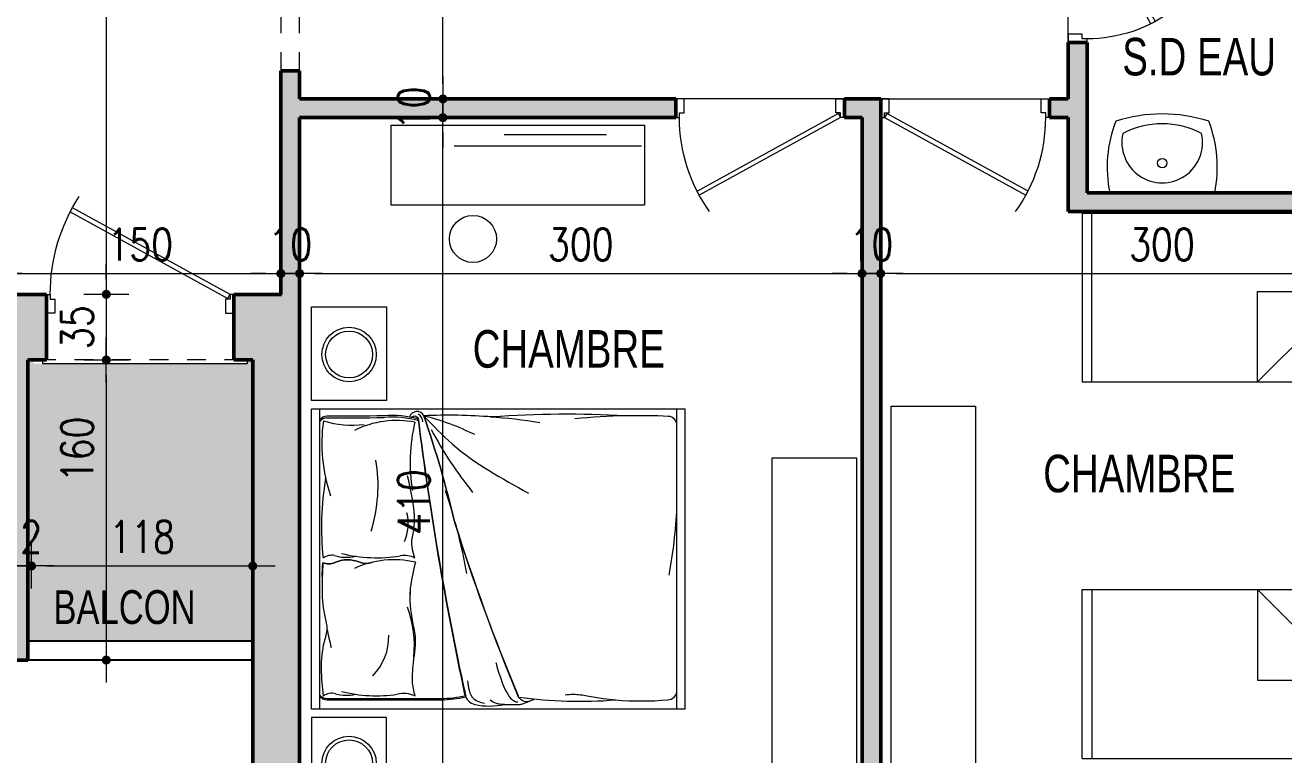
# Model space of a CAD drawing. Header units: millimetres. Extents: x 906 to 2589, y -1235 to -637.
# Drawn here: x 2561.75 to 2568.46, y -1230.38 to -1226.49 of the extents above; entities that cross this region are included whole.
import ezdxf

# ---------------------------------------------------------------- set-up
doc = ezdxf.new("R2010")
doc.units = ezdxf.units.MM
doc.linetypes.add('HIDDEN', pattern=[0.375, 0.25, -0.125])
doc.layers.get('DEFPOINTS').update_dxf_attribs({"color": 255, "lineweight": 13})
for name, color, linetype, lineweight in [('A-signe', 7, 'Continuous', 9), ('APPUITS', 7, 'Continuous', 18), ('DIM.', 4, 'Continuous', 25), ('GARD- CORP', 7, 'Continuous', 25), ('interrompu', 7, 'HIDDEN', 15), ('MENUISERIE', 7, 'Continuous', 13), ('MEUBLE', 35, 'Continuous', 15), ('MUR 0.5', 7, 'Continuous', 50), ('SANITAIRE', 7, 'Continuous', 15), ('TEXTE', 7, 'Continuous', 20)]:
    doc.layers.add(name, color=color, linetype=linetype, lineweight=lineweight)
doc.layers.add('TEINTE 3', color=150, linetype='Continuous')
doc.layers.add('TEINTE SC', color=254, linetype='Continuous')
doc.styles.add('atef', font='romans.shx', dxfattribs={"width": 0.8})
doc.styles.add('STYLE4', font='swisscl.ttf')
doc.dimstyles.new('COTEXT', dxfattribs={"dimscale": 0, "dimtxt": 0.17, "dimasz": 0.08, "dimexe": 0.015, "dimexo": 0.015, "dimgap": 0.07, "dimtad": 1, "dimdec": 0, "dimlfac": 100, "dimzin": 0, "dimdsep": 46, "dimtxsty": 'atef', "dimblk": 'SIG2', "dimcen": 0.15, "dimse1": 1, "dimse2": 1, "dimclrd": 256, "dimclre": 6, "dimclrt": 2, "dimadec": 0, "dimazin": 0, "dimtfac": 0.5, "dimtdec": 0, "dimtix": 1, "dimtmove": 2, "dimatfit": 1, "dimldrblk": 'SIG2', "dimfxl": 0.18, "dimtolj": 1, "dimtzin": 0, "dimlwd": 18, "dimarcsym": 0})

# ---------------------------------------------------------------- blocks, each defined once
blk = doc.blocks.new('PORTE 0.90')
at = {"layer": 'MENUISERIE'}
for points in [[(-0.7859, 0.3911), (-0.0325, -0.0217), (-0.02, 0), (-0.7742, 0.4132)], [(-0.9, 0), (-0.88, 0), (-0.88, -0.025), (-0.855, -0.025), (-0.855, -0.1), (-0.9, -0.1)], [(0, 0), (-0.02, 0), (-0.02, -0.025), (-0.045, -0.025), (-0.045, -0.1), (0, -0.1)]]:
    blk.add_lwpolyline(points, dxfattribs=at)
blk.add_arc((-0.02, 0), 0.86, 144.36454, 180, dxfattribs=at)
blk = doc.blocks.new('P - 0.80')
at = {"layer": 'MENUISERIE'}
for points in [[(-0.6991, 0.3412), (-0.0325, -0.0217), (-0.02, 0), (-0.6875, 0.3633)], [(-0.8, 0), (-0.78, 0), (-0.78, -0.025), (-0.755, -0.025), (-0.755, -0.1), (-0.8, -0.1)], [(0, 0), (-0.02, 0), (-0.02, -0.025), (-0.045, -0.025), (-0.045, -0.1), (0, -0.1)]]:
    blk.add_lwpolyline(points, dxfattribs=at)
blk.add_arc((-0.02, 0), 0.76, 142.54543, 180, dxfattribs=at)
blk = doc.blocks.new('L.MAIN 56-46')
at = {"layer": 'SANITAIRE', "linetype": 'Continuous'}
blk.add_line((0, 0), (0, 0.56), dxfattribs=at)
blk.add_circle((-0.1575, 0.28), 0.025, dxfattribs=at)
for centre, radius, start, end in [((-0.1365, -0.1054), 0.6792, 78.40823, 111.10552), ((0.3903, 0.2801), 0.8103, 162.16614, 197.83384), ((0.0788, 0.28), 0.4463, 151.92752, 208.07249), ((-0.2678, 0.28), 0.2153, 257.31963, 102.68038), ((-0.1365, 0.6605), 0.6744, 248.73744, 281.67531)]:
    blk.add_arc(centre, radius, start, end, dxfattribs=at)
blk = doc.blocks.new('SIG2')
at = {"layer": 'A-signe'}
for p, q in [((0, 1.5), (0, 0.5)), ((-1.5, 0), (-0.5, 0)), ((-0.5, 0), (0.5, 0)), ((0, 0.5), (0, -0.5)), ((0.5, 0), (1.5, 0)), ((0, -0.5), (0, -1.5))]:
    blk.add_line(p, q, dxfattribs=at)
at = {"layer": 'A-signe', "const_width": 0.3}
blk.add_lwpolyline([(-0.15, 0, 1), (0.15, 0, 1)], format="xyb", close=True, dxfattribs=at)
blk = doc.blocks.new('*D1226')
at = {"layer": 'DEFPOINTS', "color": 0, "linetype": 'Continuous', "transparency": 16777216}
for p in [(2568.0819, -1227.484), (2569.0778, -1227.484), (2568.9628, -1230.584)]:
    blk.add_point(p, dxfattribs=at)
at = {"layer": 'DIM.', "linetype": 'Continuous', "lineweight": 18, "transparency": 16777216}
blk.add_line((2569.0778, -1230.504), (2569.0778, -1227.564), dxfattribs=at)
at = {"layer": 'DIM.', "linetype": 'Continuous', "lineweight": 18, "transparency": 16777216, "xscale": 0.08, "yscale": 0.08, "zscale": 0.08}
for p, rotation in [((2569.0778, -1227.484), 90), ((2569.0778, -1230.584), 270)]:
    blk.add_blockref('SIG2', p, dxfattribs=dict(at, rotation=rotation))
at = {"layer": 'DIM.', "color": 2, "linetype": 'Continuous', "transparency": 16777216, "insert": (2568.9228, -1229.7637), "char_height": 0.17, "attachment_point": 5, "rotation": 90, "style": 'atef'}
blk.add_mtext('\\A1;310', dxfattribs=at)
blk = doc.blocks.new('*D1227')
at = {"layer": 'DEFPOINTS', "color": 0, "linetype": 'Continuous', "transparency": 16777216}
for p in [(2568.2129, -1227.384), (2569.0778, -1227.384), (2568.0819, -1227.484)]:
    blk.add_point(p, dxfattribs=at)
at = {"layer": 'DIM.', "linetype": 'Continuous', "lineweight": 18, "transparency": 16777216}
for p, q in [((2569.0778, -1227.304), (2569.0778, -1227.224)), ((2569.0778, -1227.484), (2569.0778, -1227.384)), ((2569.0778, -1227.564), (2569.0778, -1227.644))]:
    blk.add_line(p, q, dxfattribs=at)
at = {"layer": 'DIM.', "linetype": 'Continuous', "lineweight": 18, "transparency": 16777216, "xscale": 0.08, "yscale": 0.08, "zscale": 0.08}
for p, rotation in [((2569.0778, -1227.384), 270), ((2569.0778, -1227.484), 90)]:
    blk.add_blockref('SIG2', p, dxfattribs=dict(at, rotation=rotation))
at = {"layer": 'DIM.', "color": 2, "linetype": 'Continuous', "transparency": 16777216, "insert": (2568.9228, -1227.434), "char_height": 0.17, "attachment_point": 5, "rotation": 90, "style": 'atef'}
blk.add_mtext('\\A1;10', dxfattribs=at)
blk = doc.blocks.new('*D1121')
at = {"layer": 'DEFPOINTS', "color": 0, "linetype": 'Continuous', "transparency": 16777216}
for p in [(2568.2129, -1225.684), (2569.0778, -1225.684), (2567.2704, -1227.384)]:
    blk.add_point(p, dxfattribs=at)
at = {"layer": 'DIM.', "linetype": 'Continuous', "lineweight": 18, "transparency": 16777216}
blk.add_line((2569.0778, -1227.304), (2569.0778, -1225.764), dxfattribs=at)
at = {"layer": 'DIM.', "linetype": 'Continuous', "lineweight": 18, "transparency": 16777216, "xscale": 0.08, "yscale": 0.08, "zscale": 0.08}
for p, rotation in [((2569.0778, -1225.684), 90), ((2569.0778, -1227.384), 270)]:
    blk.add_blockref('SIG2', p, dxfattribs=dict(at, rotation=rotation))
at = {"layer": 'DIM.', "color": 2, "linetype": 'Continuous', "transparency": 16777216, "insert": (2568.9228, -1226.534), "char_height": 0.17, "attachment_point": 5, "rotation": 90, "style": 'atef'}
blk.add_mtext('\\A1;170', dxfattribs=at)
blk = doc.blocks.new('*D1125')
at = {"layer": 'DEFPOINTS', "color": 0, "linetype": 'Continuous', "transparency": 16777216}
for p in [(2561.6128, -1226.5874), (2561.5128, -1226.6874), (2561.6128, -1227.8151)]:
    blk.add_point(p, dxfattribs=at)
at = {"layer": 'DIM.', "linetype": 'Continuous', "lineweight": 18, "transparency": 16777216}
for p, q in [((2561.4328, -1227.8151), (2561.3528, -1227.8151)), ((2561.5128, -1227.8151), (2561.6128, -1227.8151)), ((2561.6928, -1227.8151), (2561.7728, -1227.8151))]:
    blk.add_line(p, q, dxfattribs=at)
at = {"layer": 'DIM.', "linetype": 'Continuous', "lineweight": 18, "transparency": 16777216, "xscale": 0.08, "yscale": 0.08, "zscale": 0.08}
blk.add_blockref('SIG2', (2561.5128, -1227.8151), dxfattribs=at)
at = {"layer": 'DIM.', "linetype": 'Continuous', "lineweight": 18, "transparency": 16777216, "xscale": 0.08, "yscale": 0.08, "zscale": 0.08, "rotation": 180}
blk.add_blockref('SIG2', (2561.6128, -1227.8151), dxfattribs=at)
at = {"layer": 'DIM.', "color": 2, "linetype": 'Continuous', "transparency": 16777216, "insert": (2561.5628, -1227.6601), "char_height": 0.17, "attachment_point": 5, "style": 'atef'}
blk.add_mtext('\\A1;10', dxfattribs=at)
blk = doc.blocks.new('*D1126')
at = {"layer": 'DEFPOINTS', "color": 0, "linetype": 'Continuous', "transparency": 16777216}
for p in [(2561.6128, -1226.5874), (2563.1128, -1227.1758), (2563.1128, -1227.8151)]:
    blk.add_point(p, dxfattribs=at)
at = {"layer": 'DIM.', "linetype": 'Continuous', "lineweight": 18, "transparency": 16777216}
blk.add_line((2561.6928, -1227.8151), (2563.0328, -1227.8151), dxfattribs=at)
at = {"layer": 'DIM.', "linetype": 'Continuous', "lineweight": 18, "transparency": 16777216, "xscale": 0.08, "yscale": 0.08, "zscale": 0.08, "rotation": 180}
blk.add_blockref('SIG2', (2561.6128, -1227.8151), dxfattribs=at)
at = {"layer": 'DIM.', "linetype": 'Continuous', "lineweight": 18, "transparency": 16777216, "xscale": 0.08, "yscale": 0.08, "zscale": 0.08}
blk.add_blockref('SIG2', (2563.1128, -1227.8151), dxfattribs=at)
at = {"layer": 'DIM.', "color": 2, "linetype": 'Continuous', "transparency": 16777216, "insert": (2562.3628, -1227.6601), "char_height": 0.17, "attachment_point": 5, "style": 'atef'}
blk.add_mtext('\\A1;150', dxfattribs=at)
blk = doc.blocks.new('*D1127')
at = {"layer": 'DEFPOINTS', "color": 0, "linetype": 'Continuous', "transparency": 16777216}
for p in [(2563.2128, -1227.1453), (2563.1128, -1227.1758), (2563.2128, -1227.8151)]:
    blk.add_point(p, dxfattribs=at)
at = {"layer": 'DIM.', "linetype": 'Continuous', "lineweight": 18, "transparency": 16777216}
for p, q in [((2563.0328, -1227.8151), (2562.9528, -1227.8151)), ((2563.1128, -1227.8151), (2563.2128, -1227.8151)), ((2563.2928, -1227.8151), (2563.3728, -1227.8151))]:
    blk.add_line(p, q, dxfattribs=at)
at = {"layer": 'DIM.', "linetype": 'Continuous', "lineweight": 18, "transparency": 16777216, "xscale": 0.08, "yscale": 0.08, "zscale": 0.08}
blk.add_blockref('SIG2', (2563.1128, -1227.8151), dxfattribs=at)
at = {"layer": 'DIM.', "linetype": 'Continuous', "lineweight": 18, "transparency": 16777216, "xscale": 0.08, "yscale": 0.08, "zscale": 0.08, "rotation": 180}
blk.add_blockref('SIG2', (2563.2128, -1227.8151), dxfattribs=at)
at = {"layer": 'DIM.', "color": 2, "linetype": 'Continuous', "transparency": 16777216, "insert": (2563.1628, -1227.6601), "char_height": 0.17, "attachment_point": 5, "style": 'atef'}
blk.add_mtext('\\A1;10', dxfattribs=at)
blk = doc.blocks.new('*D1128')
at = {"layer": 'DEFPOINTS', "color": 0, "linetype": 'Continuous', "transparency": 16777216}
for p in [(2563.2128, -1227.1453), (2566.2128, -1227.8151), (2566.2128, -1228.0812)]:
    blk.add_point(p, dxfattribs=at)
at = {"layer": 'DIM.', "linetype": 'Continuous', "lineweight": 18, "transparency": 16777216}
blk.add_line((2563.2928, -1227.8151), (2566.1328, -1227.8151), dxfattribs=at)
at = {"layer": 'DIM.', "linetype": 'Continuous', "lineweight": 18, "transparency": 16777216, "xscale": 0.08, "yscale": 0.08, "zscale": 0.08, "rotation": 180}
blk.add_blockref('SIG2', (2563.2128, -1227.8151), dxfattribs=at)
at = {"layer": 'DIM.', "linetype": 'Continuous', "lineweight": 18, "transparency": 16777216, "xscale": 0.08, "yscale": 0.08, "zscale": 0.08}
blk.add_blockref('SIG2', (2566.2128, -1227.8151), dxfattribs=at)
at = {"layer": 'DIM.', "color": 2, "linetype": 'Continuous', "transparency": 16777216, "insert": (2564.7128, -1227.6601), "char_height": 0.17, "attachment_point": 5, "style": 'atef'}
blk.add_mtext('\\A1;300', dxfattribs=at)
blk = doc.blocks.new('*D1129')
at = {"layer": 'DEFPOINTS', "color": 0, "linetype": 'Continuous', "transparency": 16777216}
for p in [(2566.3128, -1227.8151), (2566.2128, -1228.0812), (2566.3128, -1228.2621)]:
    blk.add_point(p, dxfattribs=at)
at = {"layer": 'DIM.', "linetype": 'Continuous', "lineweight": 18, "transparency": 16777216}
for p, q in [((2566.1328, -1227.8151), (2566.0528, -1227.8151)), ((2566.2128, -1227.8151), (2566.3128, -1227.8151)), ((2566.3928, -1227.8151), (2566.4728, -1227.8151))]:
    blk.add_line(p, q, dxfattribs=at)
at = {"layer": 'DIM.', "linetype": 'Continuous', "lineweight": 18, "transparency": 16777216, "xscale": 0.08, "yscale": 0.08, "zscale": 0.08}
blk.add_blockref('SIG2', (2566.2128, -1227.8151), dxfattribs=at)
at = {"layer": 'DIM.', "linetype": 'Continuous', "lineweight": 18, "transparency": 16777216, "xscale": 0.08, "yscale": 0.08, "zscale": 0.08, "rotation": 180}
blk.add_blockref('SIG2', (2566.3128, -1227.8151), dxfattribs=at)
at = {"layer": 'DIM.', "color": 2, "linetype": 'Continuous', "transparency": 16777216, "insert": (2566.2628, -1227.6601), "char_height": 0.17, "attachment_point": 5, "style": 'atef'}
blk.add_mtext('\\A1;10', dxfattribs=at)
blk = doc.blocks.new('*D1130')
at = {"layer": 'DEFPOINTS', "color": 0, "linetype": 'Continuous', "transparency": 16777216}
for p in [(2569.3128, -1227.8151), (2569.3128, -1228.0611), (2566.3128, -1228.2621)]:
    blk.add_point(p, dxfattribs=at)
at = {"layer": 'DIM.', "linetype": 'Continuous', "lineweight": 18, "transparency": 16777216}
blk.add_line((2566.3928, -1227.8151), (2569.2328, -1227.8151), dxfattribs=at)
at = {"layer": 'DIM.', "linetype": 'Continuous', "lineweight": 18, "transparency": 16777216, "xscale": 0.08, "yscale": 0.08, "zscale": 0.08, "rotation": 180}
blk.add_blockref('SIG2', (2566.3128, -1227.8151), dxfattribs=at)
at = {"layer": 'DIM.', "linetype": 'Continuous', "lineweight": 18, "transparency": 16777216, "xscale": 0.08, "yscale": 0.08, "zscale": 0.08}
blk.add_blockref('SIG2', (2569.3128, -1227.8151), dxfattribs=at)
at = {"layer": 'DIM.', "color": 2, "linetype": 'Continuous', "transparency": 16777216, "insert": (2567.8128, -1227.6601), "char_height": 0.17, "attachment_point": 5, "style": 'atef'}
blk.add_mtext('\\A1;300', dxfattribs=at)
blk = doc.blocks.new('*D1229')
at = {"layer": 'DEFPOINTS', "color": 0, "linetype": 'Continuous', "transparency": 16777216}
for p in [(2563.4789, -1226.984), (2563.9772, -1226.984), (2563.8878, -1231.084)]:
    blk.add_point(p, dxfattribs=at)
at = {"layer": 'DIM.', "linetype": 'Continuous', "lineweight": 18, "transparency": 16777216}
blk.add_line((2563.9772, -1231.004), (2563.9772, -1227.064), dxfattribs=at)
at = {"layer": 'DIM.', "linetype": 'Continuous', "lineweight": 18, "transparency": 16777216, "xscale": 0.08, "yscale": 0.08, "zscale": 0.08}
for p, rotation in [((2563.9772, -1226.984), 90), ((2563.9772, -1231.084), 270)]:
    blk.add_blockref('SIG2', p, dxfattribs=dict(at, rotation=rotation))
at = {"layer": 'DIM.', "color": 2, "linetype": 'Continuous', "transparency": 16777216, "insert": (2563.8222, -1229.034), "char_height": 0.17, "attachment_point": 5, "rotation": 90, "style": 'atef'}
blk.add_mtext('\\A1;410', dxfattribs=at)
blk = doc.blocks.new('*D1230')
at = {"layer": 'DEFPOINTS', "color": 0, "linetype": 'Continuous', "transparency": 16777216}
for p in [(2563.4735, -1226.884), (2563.9772, -1226.884), (2563.4789, -1226.984)]:
    blk.add_point(p, dxfattribs=at)
at = {"layer": 'DIM.', "linetype": 'Continuous', "lineweight": 18, "transparency": 16777216}
for p, q in [((2563.9772, -1226.804), (2563.9772, -1226.724)), ((2563.9772, -1226.984), (2563.9772, -1226.884)), ((2563.9772, -1227.064), (2563.9772, -1227.144))]:
    blk.add_line(p, q, dxfattribs=at)
at = {"layer": 'DIM.', "linetype": 'Continuous', "lineweight": 18, "transparency": 16777216, "xscale": 0.08, "yscale": 0.08, "zscale": 0.08}
for p, rotation in [((2563.9772, -1226.884), 270), ((2563.9772, -1226.984), 90)]:
    blk.add_blockref('SIG2', p, dxfattribs=dict(at, rotation=rotation))
at = {"layer": 'DIM.', "color": 2, "linetype": 'Continuous', "transparency": 16777216, "insert": (2563.8222, -1226.934), "char_height": 0.17, "attachment_point": 5, "rotation": 90, "style": 'atef'}
blk.add_mtext('\\A1;10', dxfattribs=at)
blk = doc.blocks.new('*D1231')
at = {"layer": 'DEFPOINTS', "color": 0, "linetype": 'Continuous', "transparency": 16777216}
for p in [(2563.6179, -1225.6761), (2563.9772, -1225.6761), (2563.4735, -1226.884)]:
    blk.add_point(p, dxfattribs=at)
at = {"layer": 'DIM.', "linetype": 'Continuous', "lineweight": 18, "transparency": 16777216}
blk.add_line((2563.9772, -1226.804), (2563.9772, -1225.7561), dxfattribs=at)
at = {"layer": 'DIM.', "linetype": 'Continuous', "lineweight": 18, "transparency": 16777216, "xscale": 0.08, "yscale": 0.08, "zscale": 0.08}
for p, rotation in [((2563.9772, -1225.6761), 90), ((2563.9772, -1226.884), 270)]:
    blk.add_blockref('SIG2', p, dxfattribs=dict(at, rotation=rotation))
at = {"layer": 'DIM.', "color": 2, "linetype": 'Continuous', "transparency": 16777216, "insert": (2563.8222, -1226.2801), "char_height": 0.17, "attachment_point": 5, "rotation": 90, "style": 'atef'}
blk.add_mtext('\\A1;121', dxfattribs=at)
blk = doc.blocks.new('*D1139')
at = {"layer": 'DEFPOINTS', "color": 0, "linetype": 'Continuous', "transparency": 16777216}
for p in [(2563.1128, -1223.1761), (2562.1815, -1227.9261), (2563.1128, -1227.9261)]:
    blk.add_point(p, dxfattribs=at)
at = {"layer": 'DIM.', "linetype": 'Continuous', "lineweight": 18, "transparency": 16777216}
blk.add_line((2562.1815, -1223.2561), (2562.1815, -1227.8461), dxfattribs=at)
at = {"layer": 'DIM.', "linetype": 'Continuous', "lineweight": 18, "transparency": 16777216, "xscale": 0.08, "yscale": 0.08, "zscale": 0.08}
for p, rotation in [((2562.1815, -1223.1761), 90), ((2562.1815, -1227.9261), 270)]:
    blk.add_blockref('SIG2', p, dxfattribs=dict(at, rotation=rotation))
at = {"layer": 'DIM.', "color": 2, "linetype": 'Continuous', "transparency": 16777216, "insert": (2562.0265, -1225.5511), "char_height": 0.17, "attachment_point": 5, "rotation": 90, "style": 'atef'}
blk.add_mtext('\\A1;475', dxfattribs=at)
blk = doc.blocks.new('*D1140')
at = {"layer": 'DEFPOINTS', "color": 0, "transparency": 16777216}
for p in [(2563.1128, -1227.9261), (2561.7628, -1228.2761), (2562.1815, -1228.2761)]:
    blk.add_point(p, dxfattribs=at)
at = {"layer": 'DIM.', "lineweight": 18, "transparency": 16777216}
for p, q in [((2562.1815, -1227.8461), (2562.1815, -1227.7661)), ((2562.1815, -1227.9261), (2562.1815, -1228.2761)), ((2562.1815, -1228.3561), (2562.1815, -1228.4361))]:
    blk.add_line(p, q, dxfattribs=at)
at = {"layer": 'DIM.', "lineweight": 18, "transparency": 16777216, "xscale": 0.08, "yscale": 0.08, "zscale": 0.08}
for p, rotation in [((2562.1815, -1227.9261), 270), ((2562.1815, -1228.2761), 90)]:
    blk.add_blockref('SIG2', p, dxfattribs=dict(at, rotation=rotation))
at = {"layer": 'DIM.', "color": 2, "transparency": 16777216, "insert": (2562.0265, -1228.1011), "char_height": 0.17, "attachment_point": 5, "rotation": 90, "style": 'atef'}
blk.add_mtext('\\A1;35', dxfattribs=at)
blk = doc.blocks.new('*D1141')
at = {"layer": 'DEFPOINTS', "color": 0, "transparency": 16777216}
for p in [(2561.7628, -1228.2761), (2561.7628, -1229.8761), (2562.1815, -1229.8761)]:
    blk.add_point(p, dxfattribs=at)
at = {"layer": 'DIM.', "lineweight": 18, "transparency": 16777216}
blk.add_line((2562.1815, -1228.3561), (2562.1815, -1229.7961), dxfattribs=at)
at = {"layer": 'DIM.', "lineweight": 18, "transparency": 16777216, "xscale": 0.08, "yscale": 0.08, "zscale": 0.08}
for p, rotation in [((2562.1815, -1228.2761), 90), ((2562.1815, -1229.8761), 270)]:
    blk.add_blockref('SIG2', p, dxfattribs=dict(at, rotation=rotation))
at = {"layer": 'DIM.', "color": 2, "transparency": 16777216, "insert": (2562.0265, -1228.7531), "char_height": 0.17, "attachment_point": 5, "rotation": 90, "style": 'atef'}
blk.add_mtext('\\A1;160', dxfattribs=at)
blk = doc.blocks.new('*D1269')
at = {"layer": 'DEFPOINTS', "color": 0, "transparency": 16777216}
for p in [(2560.4628, -1228.9261), (2561.6628, -1228.9261), (2561.6628, -1229.3744)]:
    blk.add_point(p, dxfattribs=at)
at = {"layer": 'DIM.', "lineweight": 18, "transparency": 16777216}
blk.add_line((2560.5428, -1229.3744), (2561.5828, -1229.3744), dxfattribs=at)
at = {"layer": 'DIM.', "lineweight": 18, "transparency": 16777216, "xscale": 0.08, "yscale": 0.08, "zscale": 0.08, "rotation": 180}
blk.add_blockref('SIG2', (2560.4628, -1229.3744), dxfattribs=at)
at = {"layer": 'DIM.', "lineweight": 18, "transparency": 16777216, "xscale": 0.08, "yscale": 0.08, "zscale": 0.08}
blk.add_blockref('SIG2', (2561.6628, -1229.3744), dxfattribs=at)
at = {"layer": 'DIM.', "color": 2, "transparency": 16777216, "insert": (2561.2859, -1229.2194), "char_height": 0.17, "attachment_point": 5, "style": 'atef'}
blk.add_mtext('\\A1;120', dxfattribs=at)
blk = doc.blocks.new('*D1270')
at = {"layer": 'DEFPOINTS', "color": 0, "transparency": 16777216}
for p in [(2561.6628, -1228.9261), (2561.7828, -1229.3744), (2561.7828, -1229.3744)]:
    blk.add_point(p, dxfattribs=at)
at = {"layer": 'DIM.', "lineweight": 18, "transparency": 16777216}
for p, q in [((2561.5828, -1229.3744), (2561.5028, -1229.3744)), ((2561.6628, -1229.3744), (2561.7828, -1229.3744)), ((2561.8628, -1229.3744), (2561.9428, -1229.3744))]:
    blk.add_line(p, q, dxfattribs=at)
at = {"layer": 'DIM.', "lineweight": 18, "transparency": 16777216, "xscale": 0.08, "yscale": 0.08, "zscale": 0.08}
blk.add_blockref('SIG2', (2561.6628, -1229.3744), dxfattribs=at)
at = {"layer": 'DIM.', "lineweight": 18, "transparency": 16777216, "xscale": 0.08, "yscale": 0.08, "zscale": 0.08, "rotation": 180}
blk.add_blockref('SIG2', (2561.7828, -1229.3744), dxfattribs=at)
at = {"layer": 'DIM.', "color": 2, "transparency": 16777216, "insert": (2561.7228, -1229.2194), "char_height": 0.17, "attachment_point": 5, "style": 'atef'}
blk.add_mtext('\\A1;12', dxfattribs=at)
blk = doc.blocks.new('*D1143')
at = {"layer": 'DEFPOINTS', "color": 0, "transparency": 16777216}
for p in [(2561.7828, -1229.3744), (2562.9628, -1229.3624), (2562.9628, -1229.3744)]:
    blk.add_point(p, dxfattribs=at)
at = {"layer": 'DIM.', "lineweight": 18, "transparency": 16777216}
blk.add_line((2561.8628, -1229.3744), (2562.8828, -1229.3744), dxfattribs=at)
at = {"layer": 'DIM.', "lineweight": 18, "transparency": 16777216, "xscale": 0.08, "yscale": 0.08, "zscale": 0.08, "rotation": 180}
blk.add_blockref('SIG2', (2561.7828, -1229.3744), dxfattribs=at)
at = {"layer": 'DIM.', "lineweight": 18, "transparency": 16777216, "xscale": 0.08, "yscale": 0.08, "zscale": 0.08}
blk.add_blockref('SIG2', (2562.9628, -1229.3744), dxfattribs=at)
at = {"layer": 'DIM.', "color": 2, "transparency": 16777216, "insert": (2562.3728, -1229.2194), "char_height": 0.17, "attachment_point": 5, "style": 'atef'}
blk.add_mtext('\\A1;118', dxfattribs=at)
blk = doc.blocks.new('PORTE')
at = {"layer": 'MENUISERIE'}
for p, q in [((0.02, 0), (0.8619, 0.4613)), ((0.8736, 0.4392), (0.0325, -0.0217)), ((0.0325, -0.0217), (0.02, 0))]:
    blk.add_line(p, q, dxfattribs=at)
for points in [[(0, 0), (0.02, 0), (0.02, -0.025), (0.045, -0.025), (0.045, -0.1), (0, -0.1)], [(1, 0), (0.98, 0), (0.98, -0.025), (0.955, -0.025), (0.955, -0.1), (1, -0.1)]]:
    blk.add_lwpolyline(points, dxfattribs=at)
blk.add_arc((0.02, 0), 0.96, 360, 32.95665, dxfattribs=at)
blk = doc.blocks.new('PORTE 1.00')
at = {"layer": 'MENUISERIE'}
blk.add_blockref('PORTE', (0, 0), dxfattribs=at)
blk = doc.blocks.new('A$C4AA77CC6')
at = {"linetype": 'ByBlock'}
for p, q in [((1.1226, 2.0646), (0, 0.5318)), ((1.0926, 2.0237), (1.8187, 1.4919)), ((1.8487, 1.5329), (1.1226, 2.0646)), ((1.8487, 1.5329), (0.7261, 0)), ((0.5703, 1.3105), (0.9596, 1.0253)), ((0.6745, 0.636), (0.5703, 1.3105)), ((0.9596, 1.0253), (0.6745, 0.636)), ((0.3964, 0.9656), (0.1713, 0.6582)), ((0.6526, 0.778), (0.3964, 0.9656)), ((0.1713, 0.6582), (0.6426, 0.313)), ((1.0112, 0.3894), (0.6745, 0.636)), ((0.7561, 0.041), (0.03, 0.5727)), ((0.6426, 0.313), (0.8077, 0.5384)), ((0, 0.5318), (0.7261, 0))]:
    blk.add_line(p, q, dxfattribs=at)

msp = doc.modelspace()

# ---------------------------------------------------------------- hatches: boundary and pattern name
at = {"layer": 'TEINTE 3'}
h = msp.add_hatch(color=256, dxfattribs=at)
h.dxf.hatch_style = 1
h.paths.add_polyline_path([(2569.4879, -1225.434), (2569.4129, -1225.434), (2569.0629, -1225.434), (2569.0629, -1225.684), (2569.3129, -1225.684), (2569.3129, -1227.384), (2567.4131, -1227.384), (2567.4131, -1226.584), (2567.3131, -1226.584), (2567.3131, -1226.884), (2567.2129, -1226.884), (2567.2129, -1226.984), (2567.3131, -1226.984), (2567.3131, -1227.484), (2569.3129, -1227.484), (2569.3129, -1230.584), (2568.5129, -1230.584), (2568.5128, -1230.914), (2568.7628, -1230.914), (2568.7629, -1230.834), (2569.3129, -1230.834), (2569.4879, -1230.834)])
h = msp.add_hatch(color=256, dxfattribs=at)
h.dxf.hatch_style = 1
h.paths.add_polyline_path([(2564.0129, -1231.084), (2563.2129, -1231.084), (2563.2129, -1226.984), (2565.2191, -1226.984), (2565.2191, -1226.884), (2563.2129, -1226.884), (2563.2129, -1226.734), (2563.1129, -1226.734), (2563.1129, -1227.9261), (2562.8629, -1227.9261), (2562.8629, -1228.2761), (2562.9629, -1228.2761), (2562.9629, -1231.334), (2563.7629, -1231.334), (2563.7629, -1231.414), (2564.0129, -1231.414)])
h = msp.add_hatch(color=256, dxfattribs=at)
h.dxf.hatch_style = 1
h.paths.add_polyline_path([(2567.1129, -1230.584), (2566.3129, -1230.584), (2566.3129, -1226.884), (2566.119, -1226.884), (2566.119, -1226.984), (2566.2129, -1226.984), (2566.2129, -1231.084), (2565.4129, -1231.084), (2565.4129, -1231.414), (2565.6629, -1231.414), (2565.6629, -1231.334), (2566.4629, -1231.334), (2566.4629, -1230.834), (2566.8629, -1230.834), (2566.8628, -1230.914), (2567.1128, -1230.914)])
h = msp.add_hatch(color=256, dxfattribs=at)
h.dxf.hatch_style = 1
h.paths.add_polyline_path([(2561.8629, -1227.9261), (2561.6129, -1227.9261), (2561.6129, -1227.5348), (2561.5129, -1227.5348), (2561.5129, -1228.6761), (2561.4629, -1228.6761), (2561.4629, -1228.9261), (2561.6629, -1228.9261), (2561.6629, -1229.8761), (2561.7629, -1229.8761), (2561.7629, -1228.2761), (2561.8629, -1228.2761)])
at = {"layer": 'TEINTE SC', "linetype": 'Continuous'}
h = msp.add_hatch(color=256, dxfattribs=at)
h.dxf.hatch_style = 1
h.paths.add_polyline_path([(2562.9628, -1228.2761), (2562.9328, -1228.2761), (2562.9328, -1228.2961), (2561.7928, -1228.2961), (2561.7928, -1228.2761), (2561.7628, -1228.2761), (2561.7628, -1229.7761), (2562.9628, -1229.7761)])

# ---------------------------------------------------------------- linework, layer by layer
at = {"layer": 'APPUITS'}
msp.add_lwpolyline([(2562.9328, -1228.2761), (2562.9328, -1228.2961), (2561.8428, -1228.2961), (2561.8428, -1228.2761)], dxfattribs=at)
at = {"layer": 'GARD- CORP'}
for p, q in [((2562.9628, -1229.7761), (2561.7628, -1229.7761)), ((2562.9628, -1229.8761), (2561.7628, -1229.8761))]:
    msp.add_line(p, q, dxfattribs=at)
at = {"layer": 'interrompu', "ltscale": 0.2}
for p, q in [((2563.1128, -1225.834), (2563.1128, -1226.734)), ((2563.2128, -1226.734), (2563.2128, -1225.834)), ((2562.9128, -1228.2761), (2561.8628, -1228.2761))]:
    msp.add_line(p, q, dxfattribs=at)
at = {"layer": 'MENUISERIE'}
for p, q in [((2567.313, -1226.584), (2567.313, -1225.784)), ((2566.1189, -1226.884), (2565.2189, -1226.884)), ((2566.3128, -1226.884), (2567.2128, -1226.884))]:
    msp.add_line(p, q, dxfattribs=at)
at = {"layer": 'MEUBLE'}
for p, q in [((2563.3192, -1228.6049), (2563.3192, -1230.0613)), ((2563.3588, -1230.081), (2563.9671, -1230.081))]:
    msp.add_line(p, q, dxfattribs=at)
for points in [[(2563.7005, -1227.0243), (2565.0526, -1227.0243), (2565.0526, -1227.4501), (2563.7005, -1227.4501)], [(2563.2767, -1228.4924), (2563.2767, -1227.9924), (2563.6767, -1227.9924), (2563.6767, -1228.4924)], [(2563.2767, -1230.137), (2563.2767, -1228.5368), (2565.2683, -1228.5368), (2565.2683, -1230.137)], [(2563.2767, -1230.137), (2563.2767, -1228.5368), (2563.3192, -1228.5368), (2563.3192, -1230.137)], [(2565.2683, -1228.5368), (2565.2683, -1230.137), (2565.2258, -1230.137), (2565.2258, -1228.5368)], [(2566.8177, -1230.5214), (2566.3677, -1230.5214), (2566.3677, -1228.5214), (2566.8177, -1228.5214)], [(2566.184, -1230.798), (2565.734, -1230.798), (2565.734, -1228.798), (2566.184, -1228.798)], [(2563.2767, -1230.1814), (2563.2767, -1230.6814), (2563.6767, -1230.6814), (2563.6767, -1230.1814)]]:
    msp.add_lwpolyline(points, close=True, dxfattribs=at)
for points in [[(2564.8503, -1227.0755), (2564.3044, -1227.0755)], [(2565.0374, -1227.1353), (2564.0374, -1227.1353)]]:
    msp.add_lwpolyline(points, dxfattribs=at)
for points in [[(2563.3588, -1228.5764, 0.236068), (2563.3192, -1228.5961), (2563.3192, -1230.0679, 0.236068), (2563.3588, -1230.0876), (2563.9671, -1230.0876, 0.05303), (2564.099, -1230.0718, -0.049043), (2564.095, -1230.0589, -0.022031), (2563.8464, -1228.5909, 0.091009), (2563.6634, -1228.5734, -0.005577)], [(2563.8754, -1228.5735, 0.684956), (2563.7994, -1228.58, -0.005428), (2563.8102, -1228.5821, -0.693798), (2563.8468, -1228.5946, 0.021985), (2564.0951, -1230.0591, 0.293862), (2564.1474, -1230.1126, 0.113732), (2564.3052, -1230.1123), (2564.3006, -1230.1123, -0.029665), (2564.2879, -1230.1123), (2564.3849, -1230.1123, 0.08857), (2564.402, -1230.1093), (2564.4408, -1230.095, -0.418916), (2564.3771, -1230.0649, -0.020991), (2564.0409, -1229.1447, 0.024856)], [(2563.8754, -1228.5735, -0.024856), (2564.0409, -1229.1447, 0.021038), (2564.378, -1230.0673, 0.035808), (2564.3812, -1230.0737, 0.054874), (2564.8989, -1230.0881, 0.045967), (2565.1764, -1230.0876, 0.414214), (2565.2258, -1230.0382), (2565.2258, -1228.6258, 0.389277), (2565.1806, -1228.5765, 0.015971), (2564.9514, -1228.5739, 0.032364), (2564.2393, -1228.5799, 0.030742)], [(2563.5795, -1229.3602, -0.009104), (2563.5972, -1229.3555, -0.054264)]]:
    msp.add_lwpolyline(points, format="xyb", close=True, dxfattribs=at)
for points in [[(2563.3328, -1229.4297, -0.012603), (2563.3369, -1229.3574, 0.20311), (2563.4004, -1229.356, -0.208424), (2563.5338, -1229.3545, 0.138052), (2563.5795, -1229.3602, -0.009104), (2563.5972, -1229.3555, -0.054264), (2563.5795, -1229.3602, -0.138052), (2563.5338, -1229.3545, 0.208424), (2563.4004, -1229.356, -0.20311), (2563.3369, -1229.3574)], [(2563.8026, -1229.536, -0.007035), (2563.8028, -1229.5119)]]:
    msp.add_lwpolyline(points, format="xyb", dxfattribs=at)
for centre, radius in [((2564.1376, -1227.6308), 0.1255), ((2563.4767, -1228.2468), 0.1451), ((2563.4767, -1228.2468), 0.1251), ((2563.4767, -1230.4271), 0.1451), ((2563.4767, -1230.4271), 0.1251)]:
    msp.add_circle(centre, radius, dxfattribs=at)
for centre, radius, start, end in [((2563.8288, -1228.6033), 0.0409, 355.50112, 67.39481), ((2563.3588, -1228.6346), 0.0494, 90, 143.1301), ((2564.1899, -1228.7208), 0.8587, 171.98537, 198.97076), ((2563.4904, -1228.1138), 0.51, 252.80093, 277.53892), ((2563.3801, -1214.9297), 13.6555, 269.91037, 271.1885), ((2563.73, -1229.1006), 0.5019, 78.71088, 116.66813), ((2563.7073, -1229.0896), 0.5092, 74.14429, 94.94463), ((2564.6802, -1228.8224), 0.8784, 165.89915, 189.85617), ((2580.2774, -1226.5348), 16.5602, 187.16313, 192.26349), ((2564.0883, -1230.9652), 2.3887, 80.21427, 86.63328), ((2565.0244, -1232.1619), 3.5888, 91.16578, 95.48735), ((2562.8126, -1228.9462), 0.8186, 342.7298, 9.56797), ((2564.8577, -1229.1663), 1.5283, 170.2205, 186.22311), ((2560.7668, -1230.0398), 3.3968, 10.59723, 18.30214), ((2563.5383, -1229.1479), 0.2537, 337.61749, 12.85197), ((2562.4493, -1228.925), 2.7799, 349.66152, 357.15821), ((2563.6226, -1228.5723), 0.7583, 255.74005, 279.6304), ((2563.3843, -1229.3962), 0.0789, 79.2657, 125.62124), ((2563.4618, -1229.1026), 0.225, 253.78582, 282.41793), ((2563.7169, -1229.8454), 0.5042, 77.01381, 114.88205), ((2563.7707, -1229.4451), 0.1269, 63.03506, 99.62888), ((2563.2003, -1229.8049), 0.6247, 355.07746, 19.65674), ((2564.7674, -1229.4346), 1.4353, 191.03979, 195.10752), ((2563.3971, -1229.7544), 0.291, 314.99017, 2.17052), ((2563.6226, -1229.3082), 0.7583, 255.74005, 278.48502), ((2564.1566, -1229.9634), 0.3445, 184.12382, 197.64024), ((2563.3588, -1230.0316), 0.0494, 216.8699, 270), ((2563.3843, -1230.132), 0.0789, 74.80123, 125.62124), ((2563.4623, -1229.8451), 0.2183, 254.80127, 282.68804), ((2563.7688, -1230.1918), 0.1379, 64.55328, 104.39991), ((2563.8282, -1230.0679), 0.000000529, 108.43058, 17.64024), ((2563.9587, -1229.4532), 0.6279, 270.76871, 282.91096), ((2564.1628, -1230.0386), 0.0692, 191.43213, 202.66302)]:
    msp.add_arc(centre, radius, start, end, dxfattribs=at)
for points in [[(2563.8754, -1228.5735), (2564.0288, -1228.7254), (2564.4341, -1228.9856)], [(2564.1475, -1228.6739), (2564.0141, -1228.6165), (2563.8754, -1228.5735)], [(2563.9151, -1228.6475), (2564.0175, -1228.82), (2564.1359, -1228.9819)], [(2563.8282, -1229.332), (2563.8121, -1229.2337), (2563.8167, -1229.2114), (2563.8251, -1229.1076), (2563.7886, -1228.8939)], [(2563.3369, -1229.3574), (2563.3488, -1229.6527), (2563.3582, -1229.7069), (2563.3436, -1229.7786), (2563.3384, -1230.0679)], [(2563.8302, -1229.354), (2563.8034, -1229.493), (2563.8147, -1229.6736), (2563.8294, -1229.7594), (2563.8167, -1229.9072), (2563.8129, -1229.9882)], [(2564.3776, -1230.1007), (2564.3598, -1230.0973), (2564.3391, -1230.0792), (2564.2895, -1229.9819), (2564.2606, -1229.8904)], [(2564.1084, -1229.986), (2564.1173, -1230.0372), (2564.1421, -1230.0824), (2564.1988, -1230.1059)], [(2564.2879, -1230.1123), (2564.2628, -1230.1078), (2564.229, -1230.0902)], [(2564.4607, -1230.0876), (2564.4486, -1230.0921), (2564.4408, -1230.095)], [(2564.6297, -1230.0611), (2564.6728, -1230.0583), (2564.7469, -1230.0665), (2564.8326, -1230.0806), (2564.8989, -1230.0881)]]:
    msp.add_spline(points, degree=3, dxfattribs=at)
at = {"layer": 'MUR 0.5'}
for p, q in [((2567.413, -1226.584), (2567.313, -1226.584)), ((2567.313, -1226.884), (2567.313, -1226.584)), ((2567.413, -1227.384), (2567.413, -1226.584)), ((2563.1128, -1227.9261), (2563.1128, -1226.734)), ((2563.1128, -1226.734), (2563.2128, -1226.734)), ((2563.2128, -1226.884), (2563.2128, -1226.734)), ((2565.2189, -1226.884), (2563.2128, -1226.884)), ((2565.2189, -1226.984), (2565.2189, -1226.884)), ((2566.3128, -1226.884), (2566.1189, -1226.884)), ((2566.1189, -1226.984), (2566.1189, -1226.884)), ((2566.3128, -1230.584), (2566.3128, -1226.884)), ((2567.313, -1226.884), (2567.2128, -1226.884)), ((2567.2128, -1226.984), (2567.2128, -1226.884)), ((2565.2189, -1226.984), (2563.2128, -1226.984)), ((2563.2128, -1231.084), (2563.2128, -1226.984)), ((2566.2128, -1226.984), (2566.1189, -1226.984)), ((2566.2128, -1231.084), (2566.2128, -1226.984)), ((2567.313, -1226.984), (2567.2128, -1226.984)), ((2567.313, -1227.484), (2567.313, -1226.984)), ((2567.413, -1227.384), (2569.3128, -1227.384)), ((2567.313, -1227.484), (2569.3128, -1227.484)), ((2561.8628, -1227.9261), (2561.6128, -1227.9261)), ((2561.8628, -1228.2761), (2561.8628, -1227.9261)), ((2563.1128, -1227.9261), (2562.8628, -1227.9261)), ((2562.8628, -1228.2761), (2562.8628, -1227.9261)), ((2561.8628, -1228.2761), (2561.7628, -1228.2761)), ((2561.7628, -1229.8761), (2561.7628, -1228.2761)), ((2562.9628, -1228.2761), (2562.8628, -1228.2761)), ((2562.9628, -1231.334), (2562.9628, -1228.2761)), ((2561.6628, -1229.8761), (2561.7628, -1229.8761))]:
    msp.add_line(p, q, dxfattribs=at)

# ---------------------------------------------------------------- block references
at = {"layer": 'MENUISERIE', "xscale": -1}
for name, p, rotation in [('P - 0.80', (2567.413, -1225.784), 270), ('PORTE 0.90', (2566.1189, -1226.984), 180)]:
    msp.add_blockref(name, p, dxfattribs=dict(at, rotation=rotation))
at = {"layer": 'MENUISERIE', "rotation": 180}
msp.add_blockref('PORTE 0.90', (2566.3128, -1226.984), dxfattribs=at)
at = {"layer": 'MENUISERIE', "xscale": -1}
msp.add_blockref('PORTE 1.00', (2562.8627, -1227.9261), dxfattribs=at)
at = {"layer": 'MEUBLE', "rotation": 126.2173682448366}
msp.add_blockref('A$C4AA77CC6', (2569.7168, -1228.0787), dxfattribs=at)
at = {"layer": 'MEUBLE', "xscale": -1, "rotation": 53.78263175516337}
msp.add_blockref('A$C4AA77CC6', (2569.7168, -1229.8147), dxfattribs=at)
at = {"layer": 'SANITAIRE', "rotation": 270}
msp.add_blockref('L.MAIN 56-46', (2567.5342, -1227.384), dxfattribs=at)

# ---------------------------------------------------------------- texts
at = {"layer": 'TEXTE', "style": 'STYLE4'}
for s, height, p in [('CHAMBRE', 0.2, (2564.1362, -1228.3169)), ('CHAMBRE', 0.2, (2567.1793, -1228.9815)), ('BALCON', 0.18, (2561.8994, -1229.6835))]:
    msp.add_text(s, height=height, dxfattribs=at).set_placement(p)
at = {"layer": 'TEXTE', "insert": (2567.6011, -1226.5587), "char_height": 0.2, "width": 0.808023, "attachment_point": 1, "style": 'STYLE4'}
msp.add_mtext('S.D EAU', dxfattribs=at)

# ---------------------------------------------------------------- dimensions: what is measured, and where the dimension line sits
at = {"layer": 'DIM.', "linetype": 'Continuous'}
for base, p1, p2, picture, middle in [((2562.1815, -1227.9261), (2563.1128, -1223.1761), (2563.1128, -1227.9261), '*D1139', (2562.0265, -1225.5511)), ((2563.9772, -1225.6761), (2563.4735, -1226.884), (2563.6179, -1225.6761), '*D1231', (2563.8222, -1226.2801)), ((2569.0778, -1225.684), (2567.2704, -1227.384), (2568.2129, -1225.684), '*D1121', (2568.9228, -1226.534)), ((2563.9772, -1226.884), (2563.4789, -1226.984), (2563.4735, -1226.884), '*D1230', (2563.8222, -1226.934)), ((2563.9772, -1226.984), (2563.8878, -1231.084), (2563.4789, -1226.984), '*D1229', (2563.8222, -1229.034)), ((2569.0778, -1227.384), (2568.0819, -1227.484), (2568.2129, -1227.384), '*D1227', (2568.9228, -1227.434))]:
    dim = msp.add_linear_dim(base=base, p1=p1, p2=p2, angle=90, dimstyle='COTEXT', override={"dimscale": 1}, dxfattribs=at)
    dim.commit()
    dim.dimension.update_dxf_attribs({"geometry": picture, "text_midpoint": middle})
for base, p1, p2, picture, middle in [((2561.6128, -1227.8151), (2561.5128, -1226.6874), (2561.6128, -1226.5874), '*D1125', (2561.5628, -1227.6601)), ((2563.1128, -1227.8151), (2561.6128, -1226.5874), (2563.1128, -1227.1758), '*D1126', (2562.3628, -1227.6601)), ((2563.2128, -1227.8151), (2563.1128, -1227.1758), (2563.2128, -1227.1453), '*D1127', (2563.1628, -1227.6601)), ((2566.2128, -1227.8151), (2563.2128, -1227.1453), (2566.2128, -1228.0812), '*D1128', (2564.7128, -1227.6601)), ((2566.3128, -1227.8151), (2566.2128, -1228.0812), (2566.3128, -1228.2621), '*D1129', (2566.2628, -1227.6601)), ((2569.3128, -1227.8151), (2566.3128, -1228.2621), (2569.3128, -1228.0611), '*D1130', (2567.8128, -1227.6601))]:
    dim = msp.add_linear_dim(base=base, p1=p1, p2=p2, dimstyle='COTEXT', override={"dimscale": 1}, dxfattribs=at)
    dim.commit()
    dim.dimension.update_dxf_attribs({"geometry": picture, "text_midpoint": middle})
dim = msp.add_linear_dim(base=(2569.0778, -1227.484), p1=(2568.9628, -1230.584), p2=(2568.0819, -1227.484), angle=90, dimstyle='COTEXT', override={"dimscale": 1}, dxfattribs=at)
dim.commit()
dim.dimension.update_dxf_attribs({"geometry": '*D1226', "text_midpoint": (2568.9228, -1229.7637), "dimtype": 160})
at = {"layer": 'DIM.'}
dim = msp.add_linear_dim(base=(2562.1815, -1228.2761), p1=(2563.1128, -1227.9261), p2=(2561.7628, -1228.2761), angle=90, dimstyle='COTEXT', override={"dimscale": 1}, dxfattribs=at)
dim.commit()
dim.dimension.update_dxf_attribs({"geometry": '*D1140', "text_midpoint": (2562.0265, -1228.1011)})
dim = msp.add_linear_dim(base=(2562.1815, -1229.8761), p1=(2561.7628, -1228.2761), p2=(2561.7628, -1229.8761), angle=90, dimstyle='COTEXT', override={"dimscale": 1}, dxfattribs=at)
dim.commit()
dim.dimension.update_dxf_attribs({"geometry": '*D1141', "text_midpoint": (2562.0265, -1228.7531), "dimtype": 160})
dim = msp.add_linear_dim(base=(2561.6628, -1229.3744), p1=(2560.4628, -1228.9261), p2=(2561.6628, -1228.9261), dimstyle='COTEXT', override={"dimscale": 1}, dxfattribs=at)
dim.commit()
dim.dimension.update_dxf_attribs({"geometry": '*D1269', "text_midpoint": (2561.2859, -1229.2194), "dimtype": 160})
for base, p1, p2, picture, middle in [((2561.7828, -1229.3744), (2561.6628, -1228.9261), (2561.7828, -1229.3744), '*D1270', (2561.7228, -1229.2194)), ((2562.9628, -1229.3744), (2561.7828, -1229.3744), (2562.9628, -1229.3624), '*D1143', (2562.3728, -1229.2194))]:
    dim = msp.add_linear_dim(base=base, p1=p1, p2=p2, dimstyle='COTEXT', override={"dimscale": 1}, dxfattribs=at)
    dim.commit()
    dim.dimension.update_dxf_attribs({"geometry": picture, "text_midpoint": middle})

doc.saveas('drawing.dxf')
